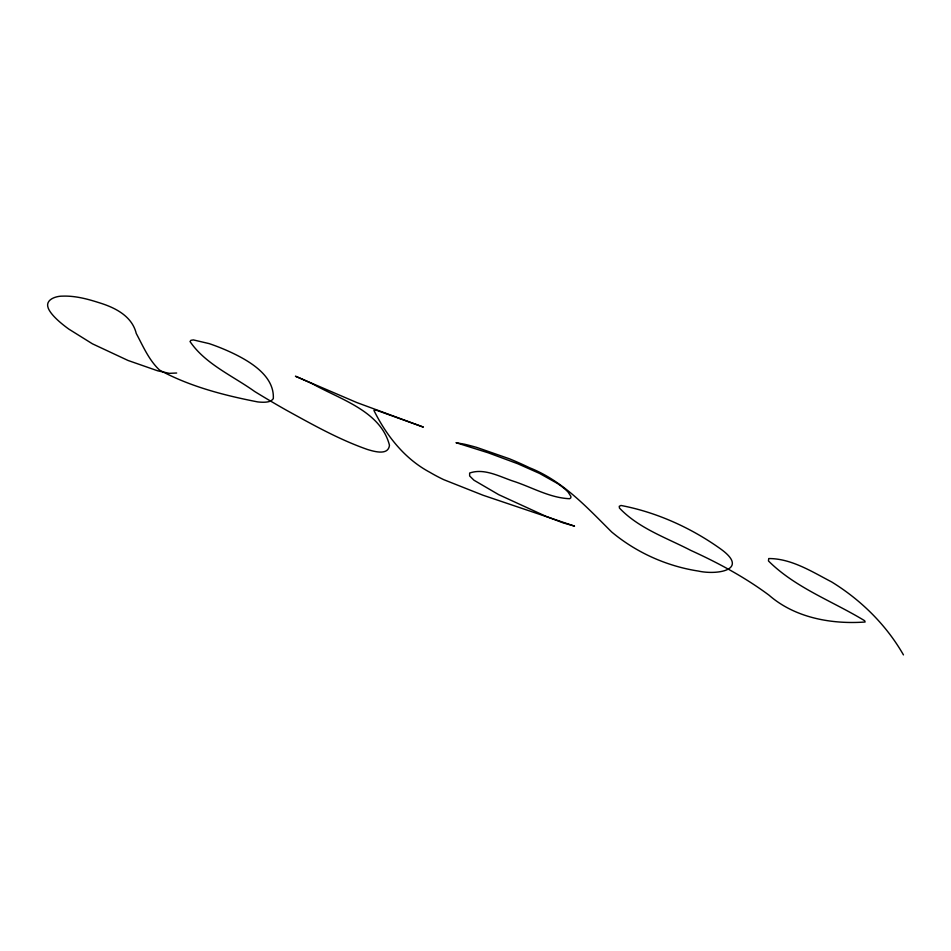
<?xml version="1.0" encoding="UTF-8"?>
<svg xmlns="http://www.w3.org/2000/svg" width="951" height="951" viewBox="0 0 951 951"><rect width="100%" height="100%" fill="white"/><g stroke="black" fill="none" stroke-linecap="round" stroke-linejoin="round"><path stroke-width="1.43" d="M176.66 373.018L169.349 373.339L157.676 370.807L128.005 360.453L92.437 343.822L68.829 329.105A79.765 19.472 24.9 0 1 55.467 317.967A78.802 19.234 24.9 0 1 48.216 308.065C44.852 299.541 56.038 296.023 62.516 296.141C74.844 295.678 86.957 298.816 98.595 302.549C114.584 307.363 131.963 315.803 136.255 333.468C143.042 346.128 148.915 360.132 159.554 370.07C189.796 386.534 224.056 395.354 257.697 401.904A65.809 16.06 24.9 0 0 271.487 400.526L273.306 398.695C274.637 375.621 249.364 360.976 231.081 352.381A57.452 14.027 24.9 0 0 209.125 343.608L193.362 339.911L190.925 340.315L190.034 341.552C205.297 364.067 232.864 375.871 254.642 391.479A303.738 74.13 24.9 0 0 286.703 410.38C312.915 424.8 339.198 439.6 367.514 449.502C374.076 451.463 388.329 455.838 389.47 445.27C380.804 411.212 340.541 399.527 313.081 384.133A192.233 46.92 24.9 0 0 297.96 377.285L295.44 376.239L356.827 402.558L423.373 427.106L377.416 410.582L374.551 409.798L373.957 410.511C386.558 435.736 404.555 458.798 429.84 472.29A46.765 11.412 24.9 0 0 443.737 479.661L483.025 495.233L574.523 526.129L562.98 522.812L546.005 516.357L498.693 494.651L473.931 480.196L469.651 475.964L469.639 473.051C484.725 467.678 500.82 477.331 515.133 481.777C533.012 487.875 550.534 497.979 569.661 498.716L570.814 497.849L570.909 496.41L568.139 492.142A41.107 10.033 24.9 0 0 557.25 483.346L539.526 473.42L517.677 463.719L488.279 452.831L456.005 442.679L464.777 444.272A128.754 31.419 24.9 0 1 476.915 447.469L509.474 458.81A88.859 21.683 24.9 0 1 529.493 467.726C562.861 480.885 586.922 507.394 611.695 532.001C636.29 552.531 666.651 566.178 698.307 571.052C717.018 575.26 749.911 570.053 720.799 549.06C691.258 527.888 656.642 512.232 620.979 505.468L619.267 506.301L619.458 508.06C638.656 528.34 666.413 537.755 690.747 550.379C718.16 562.873 744.823 577.186 769.038 595.195C795.119 617.995 831.84 624.415 865.113 622.013L864.673 620.741C832.589 601.163 795.452 587.861 768.456 560.947L768.741 558.546C791.434 558.487 812.071 571.777 831.638 581.929C861.035 600.033 886.249 624.855 903.45 654.894"/></g></svg>
